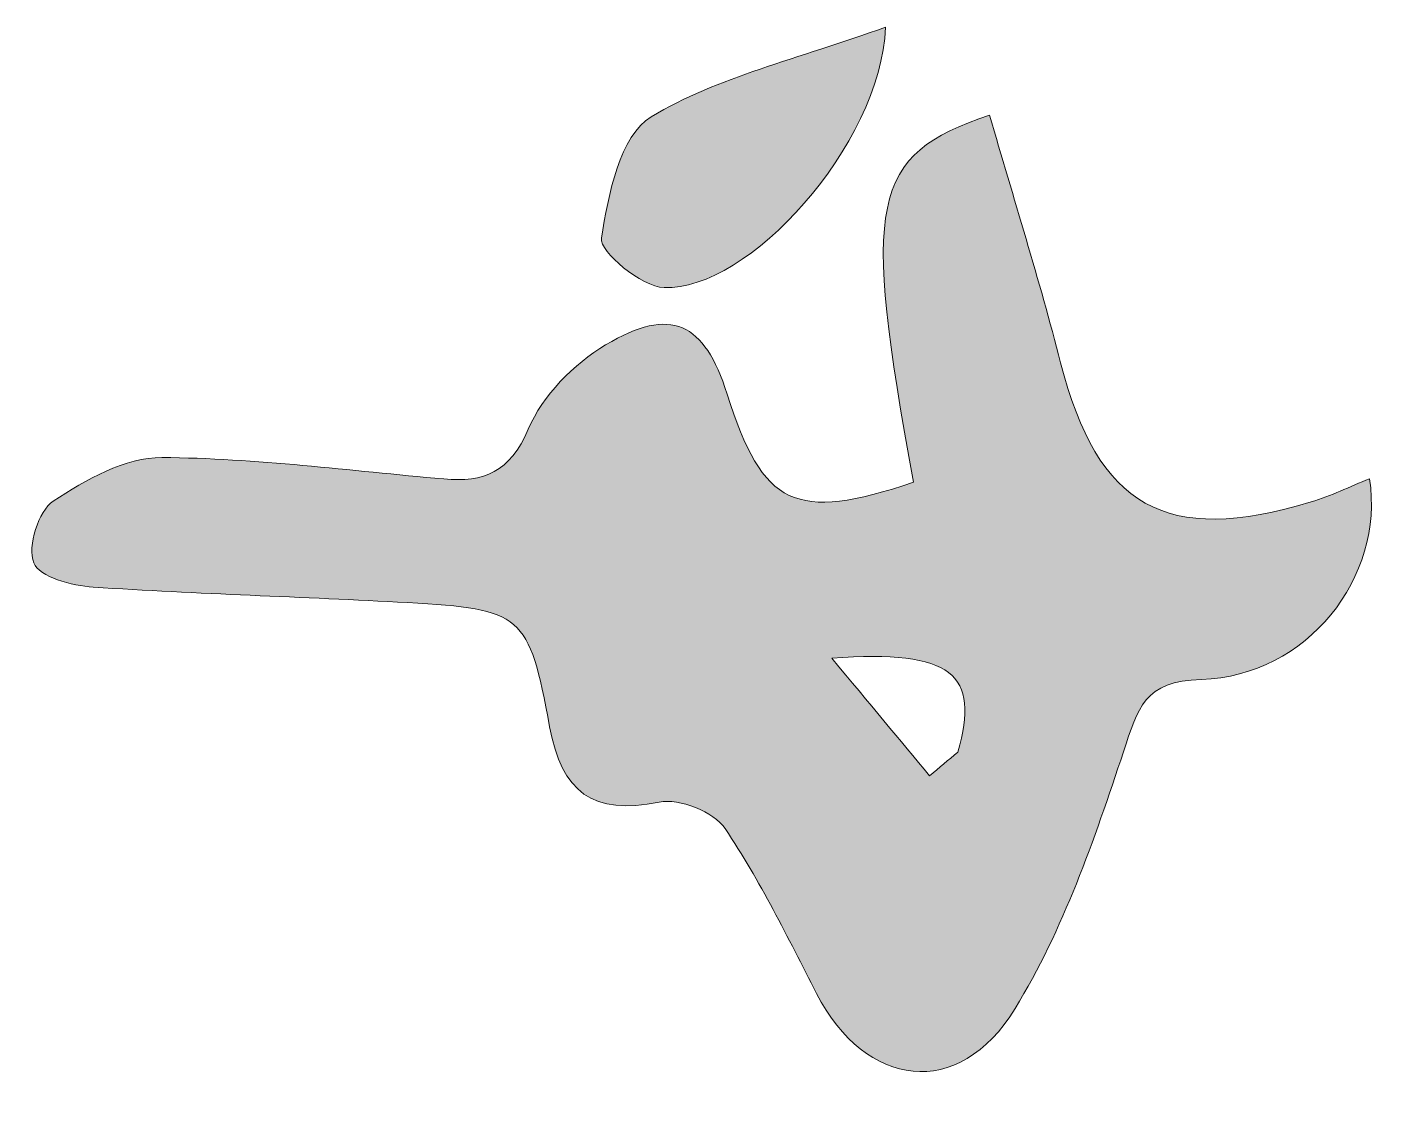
# Model space of a CAD drawing. Header units: inches. Extents: x -3733042 to -3643265, y 623859 to 997713.
# Drawn here: x -3678264 to -3677058, y 705010 to 705964 of the extents above; entities that cross this region are included whole.
import ezdxf

# ---------------------------------------------------------------- set-up
doc = ezdxf.new("R2010")
doc.units = ezdxf.units.IN
doc.header["$LTSCALE"] = 1000
doc.header["$MEASUREMENT"] = 0
doc.layers.get('0').update_dxf_attribs({"lineweight": 18})

msp = doc.modelspace()

# ---------------------------------------------------------------- hatches: boundary and pattern name
h = msp.add_hatch(color=256)
edge = h.paths.add_edge_path(flags=0)
edge.add_spline(control_points=[(-3677709.8, 705884.7), (-3677737.2, 705868.3), (-3677748, 705815.3), (-3677753.9, 705777)], knot_values=[0, 0, 0, 0, 119.426089, 119.426089, 119.426089, 119.426089], weights=[1, 1, 1, 1], degree=3, periodic=0)
edge.add_spline(control_points=[(-3677753.9, 705777), (-3677755.8, 705764.7), (-3677718.5, 705733.7), (-3677698.3, 705732.9)], knot_values=[0, 0, 0, 0, 74.527892, 74.527892, 74.527892, 74.527892], weights=[1, 1, 1, 1], degree=3, periodic=0)
edge.add_spline(control_points=[(-3677698.3, 705732.9), (-3677624.4, 705729.8), (-3677505.8, 705858.7), (-3677501.5, 705964.4)], knot_values=[0, 0, 0, 0, 324.97153, 324.97153, 324.97153, 324.97153], weights=[1, 1, 1, 1], degree=3, periodic=0)
edge.add_spline(control_points=[(-3677501.5, 705964.4), (-3677580.1, 705936), (-3677650.7, 705920), (-3677709.8, 705884.7)], knot_values=[0, 0, 0, 0, 223.473372, 223.473372, 223.473372, 223.473372], weights=[1, 1, 1, 1], degree=3, periodic=0)
h = msp.add_hatch(color=256)
edge = h.paths.add_edge_path(flags=0)
edge.add_spline(control_points=[(-3677476.6, 705560), (-3677582.1, 705524.4), (-3677610.5, 705538.3), (-3677642.3, 705638.3)], knot_values=[0, 0, 0, 0, 222.095352, 222.095352, 222.095352, 222.095352], weights=[1, 1, 1, 1], degree=3, periodic=0)
edge.add_spline(control_points=[(-3677642.3, 705638.3), (-3677662.6, 705702), (-3677692, 705716.8), (-3677750.2, 705682)], knot_values=[0, 0, 0, 0, 145.395063, 145.395063, 145.395063, 145.395063], weights=[1, 1, 1, 1], degree=3, periodic=0)
edge.add_spline(control_points=[(-3677750.2, 705682), (-3677778.5, 705665.1), (-3677806.4, 705636.8), (-3677818.9, 705607.1)], knot_values=[0, 0, 0, 0, 103.232479, 103.232479, 103.232479, 103.232479], weights=[1, 1, 1, 1], degree=3, periodic=0)
edge.add_spline(control_points=[(-3677818.9, 705607.1), (-3677835.3, 705568.6), (-3677858.2, 705559.7), (-3677894.1, 705562.9)], knot_values=[0, 0, 0, 0, 95.380814, 95.380814, 95.380814, 95.380814], weights=[1, 1, 1, 1], degree=3, periodic=0)
edge.add_spline(control_points=[(-3677894.1, 705562.9), (-3677977.5, 705570.2), (-3678060.9, 705581.3), (-3678144.4, 705581.9)], knot_values=[0, 0, 0, 0, 251.150003, 251.150003, 251.150003, 251.150003], weights=[1, 1, 1, 1], degree=3, periodic=0)
edge.add_spline(control_points=[(-3678144.4, 705581.9), (-3678176.9, 705582.1), (-3678212.2, 705562.1), (-3678240.9, 705543.2)], knot_values=[0, 0, 0, 0, 105.340649, 105.340649, 105.340649, 105.340649], weights=[1, 1, 1, 1], degree=3, periodic=0)
edge.add_spline(control_points=[(-3678240.9, 705543.2), (-3678254.2, 705534.5), (-3678264.1, 705502.7), (-3678258.3, 705488.3)], knot_values=[0, 0, 0, 0, 60.501459, 60.501459, 60.501459, 60.501459], weights=[1, 1, 1, 1], degree=3, periodic=0)
edge.add_spline(control_points=[(-3678258.3, 705488.3), (-3678253.4, 705475.8), (-3678224.3, 705468), (-3678205.4, 705466.7)], knot_values=[0, 0, 0, 0, 59.131644, 59.131644, 59.131644, 59.131644], weights=[1, 1, 1, 1], degree=3, periodic=0)
edge.add_spline(control_points=[(-3678205.4, 705466.7), (-3678112.5, 705460.6), (-3678019.3, 705458.2), (-3677926.3, 705453)], knot_values=[0, 0, 0, 0, 279.493308, 279.493308, 279.493308, 279.493308], weights=[1, 1, 1, 1], degree=3, periodic=0)
edge.add_spline(control_points=[(-3677926.3, 705453), (-3677824.6, 705447.3), (-3677818.4, 705443.1), (-3677800, 705342.7)], knot_values=[0, 0, 0, 0, 195.607582, 195.607582, 195.607582, 195.607582], weights=[1, 1, 1, 1], degree=3, periodic=0)
edge.add_spline(control_points=[(-3677800, 705342.7), (-3677789.2, 705284.4), (-3677761.8, 705263.8), (-3677702.6, 705275.7)], knot_values=[0, 0, 0, 0, 137.986296, 137.986296, 137.986296, 137.986296], weights=[1, 1, 1, 1], degree=3, periodic=0)
edge.add_spline(control_points=[(-3677702.6, 705275.7), (-3677684.7, 705279.3), (-3677654, 705267.1), (-3677644, 705252.1)], knot_values=[0, 0, 0, 0, 65.857334, 65.857334, 65.857334, 65.857334], weights=[1, 1, 1, 1], degree=3, periodic=0)
edge.add_spline(control_points=[(-3677644, 705252.1), (-3677613, 705205.8), (-3677588.4, 705155.3), (-3677562.8, 705105.6)], knot_values=[0, 0, 0, 0, 167.57061, 167.57061, 167.57061, 167.57061], weights=[1, 1, 1, 1], degree=3, periodic=0)
edge.add_spline(control_points=[(-3677562.8, 705105.6), (-3677519.4, 705021.2), (-3677436.6, 705010.2), (-3677386.4, 705092.3)], knot_values=[0, 0, 0, 0, 227.254913, 227.254913, 227.254913, 227.254913], weights=[1, 1, 1, 1], degree=3, periodic=0)
edge.add_spline(control_points=[(-3677386.4, 705092.3), (-3677343.7, 705162.1), (-3677316.2, 705242.2), (-3677290.2, 705320.4)], knot_values=[0, 0, 0, 0, 248.153102, 248.153102, 248.153102, 248.153102], weights=[1, 1, 1, 1], degree=3, periodic=0)
edge.add_spline(control_points=[(-3677290.2, 705320.4), (-3677277.2, 705359.3), (-3677272.1, 705383.2), (-3677220.9, 705384.7)], knot_values=[0, 0, 0, 0, 104.659074, 104.659074, 104.659074, 104.659074], weights=[1, 1, 1, 1], degree=3, periodic=0)
edge.add_spline(control_points=[(-3677220.9, 705384.7), (-3677127.1, 705387.5), (-3677058, 705475.5), (-3677071.6, 705563.1)], knot_values=[0, 0, 0, 0, 261.986042, 261.986042, 261.986042, 261.986042], weights=[1, 1, 1, 1], degree=3, periodic=0)
edge.add_spline(control_points=[(-3677071.6, 705563.1), (-3677089.2, 705556), (-3677105.9, 705547.7), (-3677123.5, 705542.4)], knot_values=[0, 0, 0, 0, 55.980452, 55.980452, 55.980452, 55.980452], weights=[1, 1, 1, 1], degree=3, periodic=0)
edge.add_spline(control_points=[(-3677123.5, 705542.4), (-3677252.9, 705503.3), (-3677313, 705537.8), (-3677346, 705666.2)], knot_values=[0, 0, 0, 0, 300.912516, 300.912516, 300.912516, 300.912516], weights=[1, 1, 1, 1], degree=3, periodic=0)
edge.add_spline(control_points=[(-3677346, 705666.2), (-3677365, 705739.9), (-3677387.9, 705812.7), (-3677409.1, 705886.1)], knot_values=[0, 0, 0, 0, 228.772567, 228.772567, 228.772567, 228.772567], weights=[1, 1, 1, 1], degree=3, periodic=0)
edge.add_spline(control_points=[(-3677409.1, 705886.1), (-3677515.1, 705851), (-3677522.9, 705809.8), (-3677476.6, 705560)], knot_values=[0, 0, 0, 0, 375.920052, 375.920052, 375.920052, 375.920052], weights=[1, 1, 1, 1], degree=3, periodic=0)
edge = h.paths.add_edge_path(flags=0)
edge.add_spline(control_points=[(-3677549.3, 705403.6), (-3677441.7, 705411.4), (-3677417.4, 705389.5), (-3677437.4, 705320.1)], knot_values=[0, 0, 0, 0, 182.185542, 182.185542, 182.185542, 182.185542], weights=[1, 1, 1, 1], degree=3, periodic=0)
edge.add_spline(control_points=[(-3677437.4, 705320.1), (-3677445.7, 705313.1), (-3677454, 705306.1), (-3677462.4, 705299.1)], knot_values=[0, 0, 0, 0, 32.685925, 32.685925, 32.685925, 32.685925], weights=[1, 1, 1, 1], degree=3, periodic=0)
edge.add_spline(control_points=[(-3677462.4, 705299.1), (-3677488.8, 705330.8), (-3677515.2, 705362.6), (-3677549.3, 705403.6)], knot_values=[0, 0, 0, 0, 135.931716, 135.931716, 135.931716, 135.931716], weights=[1, 1, 1, 1], degree=3, periodic=0)

# ---------------------------------------------------------------- linework, layer by layer
for points in [[(-3677709.8, 705884.7), (-3677650.7, 705920), (-3677580.1, 705936), (-3677501.5, 705964.4)], [(-3677501.5, 705964.4), (-3677505.8, 705858.7), (-3677624.4, 705729.8), (-3677698.3, 705732.9)], [(-3677753.9, 705777), (-3677748, 705815.3), (-3677737.2, 705868.3), (-3677709.8, 705884.7)], [(-3677476.6, 705560), (-3677522.9, 705809.8), (-3677515.1, 705851), (-3677409.1, 705886.1)], [(-3677409.1, 705886.1), (-3677387.9, 705812.7), (-3677365, 705739.9), (-3677346, 705666.2)], [(-3677698.3, 705732.9), (-3677718.5, 705733.7), (-3677755.8, 705764.7), (-3677753.9, 705777)], [(-3677750.2, 705682), (-3677692, 705716.8), (-3677662.6, 705702), (-3677642.3, 705638.3)], [(-3677818.9, 705607.1), (-3677806.4, 705636.8), (-3677778.5, 705665.1), (-3677750.2, 705682)], [(-3677346, 705666.2), (-3677313, 705537.8), (-3677252.9, 705503.3), (-3677123.5, 705542.4)], [(-3677642.3, 705638.3), (-3677610.5, 705538.3), (-3677582.1, 705524.4), (-3677476.6, 705560)], [(-3677894.1, 705562.9), (-3677858.2, 705559.7), (-3677835.3, 705568.6), (-3677818.9, 705607.1)], [(-3678240.9, 705543.2), (-3678212.2, 705562.1), (-3678176.9, 705582.1), (-3678144.4, 705581.9)], [(-3678144.4, 705581.9), (-3678060.9, 705581.3), (-3677977.5, 705570.2), (-3677894.1, 705562.9)], [(-3677071.6, 705563.1), (-3677058, 705475.5), (-3677127.1, 705387.5), (-3677220.9, 705384.7)], [(-3677123.5, 705542.4), (-3677105.9, 705547.7), (-3677089.2, 705556), (-3677071.6, 705563.1)], [(-3678258.3, 705488.3), (-3678264.1, 705502.7), (-3678254.2, 705534.5), (-3678240.9, 705543.2)], [(-3678205.4, 705466.7), (-3678224.3, 705468), (-3678253.4, 705475.8), (-3678258.3, 705488.3)], [(-3677926.3, 705453), (-3678019.3, 705458.2), (-3678112.5, 705460.6), (-3678205.4, 705466.7)], [(-3677800, 705342.7), (-3677818.4, 705443.1), (-3677824.6, 705447.3), (-3677926.3, 705453)], [(-3677437.4, 705320.1), (-3677417.4, 705389.5), (-3677441.7, 705411.4), (-3677549.3, 705403.6)], [(-3677549.3, 705403.6), (-3677515.2, 705362.6), (-3677488.8, 705330.8), (-3677462.4, 705299.1)], [(-3677220.9, 705384.7), (-3677272.1, 705383.2), (-3677277.2, 705359.3), (-3677290.2, 705320.4)], [(-3677702.6, 705275.7), (-3677761.8, 705263.8), (-3677789.2, 705284.4), (-3677800, 705342.7)], [(-3677462.4, 705299.1), (-3677454, 705306.1), (-3677445.7, 705313.1), (-3677437.4, 705320.1)], [(-3677290.2, 705320.4), (-3677316.2, 705242.2), (-3677343.7, 705162.1), (-3677386.4, 705092.3)], [(-3677644, 705252.1), (-3677654, 705267.1), (-3677684.7, 705279.3), (-3677702.6, 705275.7)], [(-3677562.8, 705105.6), (-3677588.4, 705155.3), (-3677613, 705205.8), (-3677644, 705252.1)], [(-3677386.4, 705092.3), (-3677436.6, 705010.2), (-3677519.4, 705021.2), (-3677562.8, 705105.6)]]:
    msp.add_open_spline(points, degree=3)

doc.saveas('drawing.dxf')
